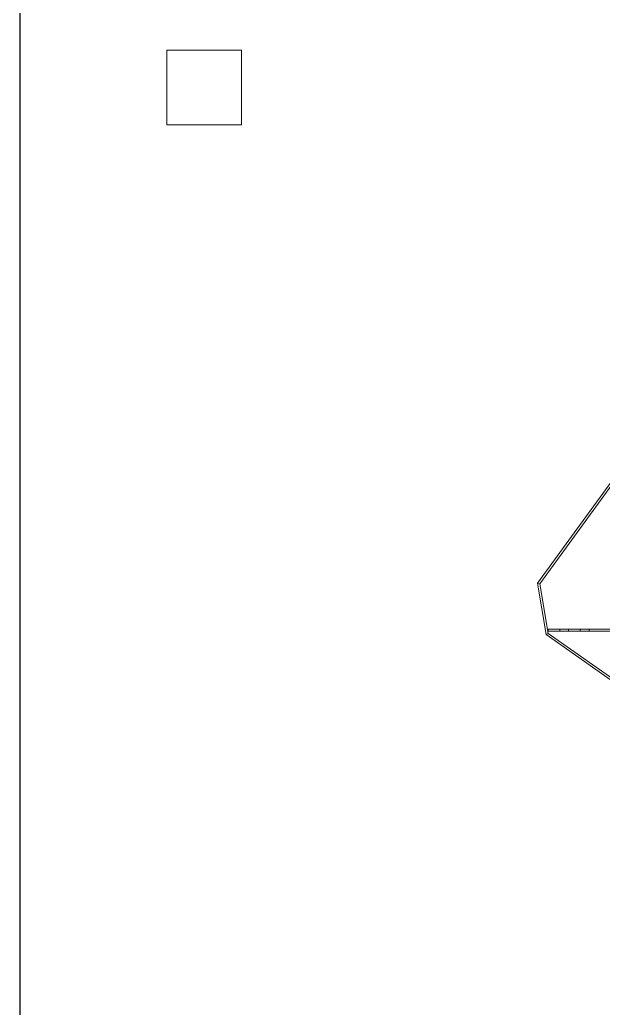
# Model space of a CAD drawing. Header units: millimetres. Extents: x -20225 to 19535, y -17853 to 10707.
# Drawn here: x -20225 to -16311, y -11648 to -5013 of the extents above; entities that cross this region are included whole.
import ezdxf

# ---------------------------------------------------------------- set-up
doc = ezdxf.new("R2010")
doc.units = ezdxf.units.MM
doc.linetypes.add('HIDDEN', pattern=[1.905, 1.27, -0.635])

msp = doc.modelspace()

# ---------------------------------------------------------------- linework, layer by layer
at = {"linetype": 'Continuous', "lineweight": 30}
msp.add_line((-20225.3, 10707.2), (-20225.3, -17852.8), dxfattribs=at)
at = {"linetype": 'Continuous', "lineweight": 15}
for p, q in [((-19238.7, -5217.6), (-19238.7, -5717.6)), ((-18738.7, -5217.6), (-19238.7, -5217.6)), ((-18738.7, -5717.6), (-18738.7, -5217.6)), ((-19238.7, -5717.6), (-18738.7, -5717.6)), ((-15630.9, -7253.4), (-16753.1, -8795.1)), ((-15618.8, -7262.2), (-16737.3, -8798.9)), ((-16753.1, -8795.1), (-16694.4, -9140.8)), ((-16737.3, -8798.9), (-16753.1, -8795.1)), ((-16737.3, -8798.9), (-16680.6, -9132.2)), ((-16680.6, -9132.2), (-16694.4, -9140.8)), ((-16694.4, -9140.8), (-15001.3, -10330.4)), ((-16685.5, -9103.3), (-16683, -9118.3)), ((-15153, -9103.3), (-16685.5, -9103.3)), ((-16683, -9118.3), (-15153, -9118.3)), ((-16680.6, -9132.2), (-14992.7, -10318.2))]:
    msp.add_line(p, q, dxfattribs=at)
at = {"linetype": 'HIDDEN', "lineweight": 0}
for p, q in [((-16680.5, -9118.3), (-16680.5, -9103.3)), ((-16603, -9103.3), (-16603, -9118.3)), ((-16543, -9118.3), (-16543, -9103.3)), ((-16465.5, -9103.3), (-16465.5, -9118.3)), ((-16405.5, -9118.3), (-16405.5, -9103.3))]:
    msp.add_line(p, q, dxfattribs=at)

doc.saveas('drawing.dxf')
